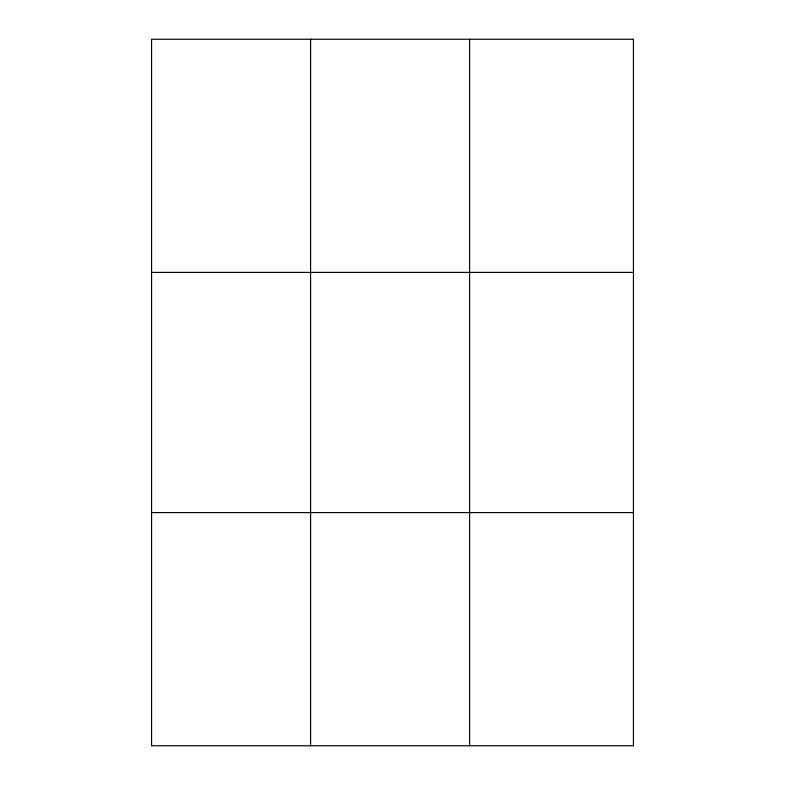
<?xml version="1.0" encoding="UTF-8"?>
<svg xmlns="http://www.w3.org/2000/svg" width="785" height="785" viewBox="0 0 785 785"><rect width="100%" height="100%" fill="white"/><g stroke="black" fill="none" stroke-linecap="round" stroke-linejoin="round"><path stroke-width="1.18" d="M310.585 745.75L310.585 39.25M469.597 745.75L469.597 39.25M151.564 272.395L633.436 272.395M151.564 512.605L633.436 512.605M633.436 39.25L633.436 745.75L151.564 745.75L151.564 39.25L633.436 39.25"/></g></svg>
